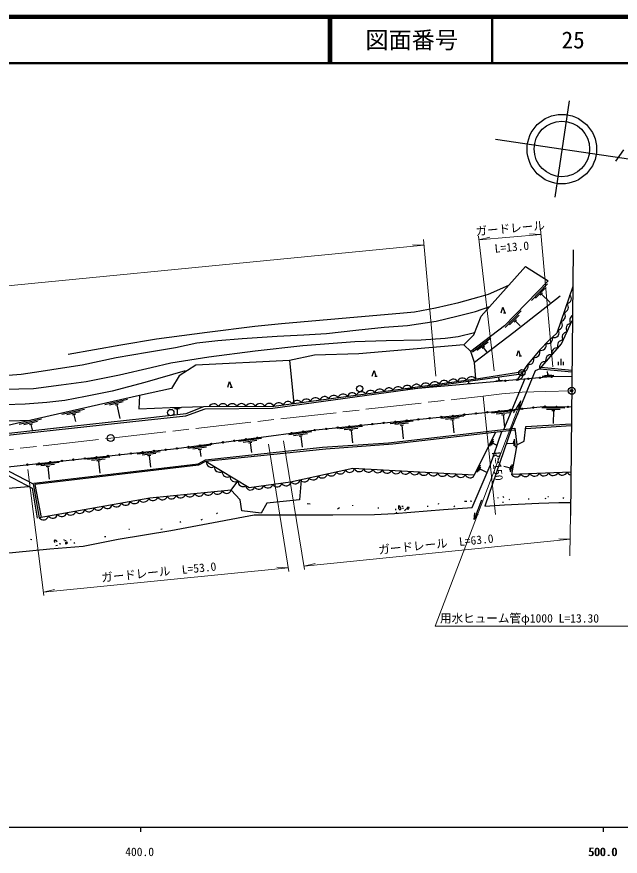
# Model space of a CAD drawing. Units: millimetres, scale not verified. Extents: x 40000 to 680000, y 20000 to 380000.
# Drawn here: x 441308 to 571666, y 198715 to 380000 of the extents above; entities that cross this region are included whole.
import ezdxf
from ezdxf.enums import TextEntityAlignment as Align

# ---------------------------------------------------------------- set-up
doc = ezdxf.new("R2010")
doc.units = ezdxf.units.MM
doc.header["$LTSCALE"] = 1000
doc.header["$PDMODE"] = 32
doc.header["$PDSIZE"] = 500
doc.linetypes.add('CHAIN', pattern=[18.5, 12, -1.5, 3.5, -1.5])
for name, color, linetype, lineweight in [('M-BGD', 7, 'Continuous', 25), ('M-BMK', 2, 'CHAIN', 13), ('M-BMK-OTRS', 5, 'Continuous', 25), ('M-BMK-SRVR', 3, 'Continuous', 25), ('M-STR-HTXT', 7, 'Continuous', 13), ('M-TTL', 2, 'Continuous', 140), ('M-TTL-BAND', 7, 'Continuous', 25), ('M-TTL-LINE', 7, 'Continuous', 50)]:
    doc.layers.add(name, color=color, linetype=linetype, lineweight=lineweight)
doc.layers.add('M-OTRS', color=6, linetype='Continuous')
doc.layers.add('M-TTL-TXT', color=7, linetype='Continuous')
doc.styles.add('ＭＳ ゴシック', font='')
doc.styles.get('ＭＳ ゴシック').set_extended_font_data('MS Gothic')

# ---------------------------------------------------------------- blocks, each defined once
blk = doc.blocks.new('open_arrow')
at = {"color": 0, "linetype": 'Continuous', "lineweight": -2}
blk.add_lwpolyline([(7.5, 1.25), (0, 0), (7.5, -1.25)], dxfattribs=at)

msp = doc.modelspace()

# ---------------------------------------------------------------- linework, layer by layer
at = {"layer": 'M-BGD'}
for p, q in [((555962, 322317), (552480, 318728)), ((555481, 321390), (553392, 319237)), ((554895, 320356), (554408, 319853)), ((554651, 320105), (556548, 318271)), ((546456, 316085), (546958, 316085)), ((550299, 316520), (546817, 312932)), ((549818, 315594), (547729, 313441)), ((549232, 314559), (548745, 314057)), ((548989, 314308), (550065, 313264)), ((543725, 310573), (539737, 307557)), ((543108, 309731), (540716, 307921)), ((542372, 308798), (541814, 308376)), ((542093, 308587), (542887, 307537)), ((549829, 306753), (550331, 306753)), ((558347, 304788), (558347, 305485)), ((558880, 304788), (558880, 306117)), ((559414, 304788), (559414, 305485)), ((554309, 303976), (561226, 303327)), ((554594, 304301), (561230, 303678)), ((555858, 302753), (556207, 302785)), ((556032, 302769), (555972, 303424)), ((518632, 302421), (519134, 302421)), ((544372, 301167), (525518, 299485)), ((538995, 300823), (538954, 301269)), ((544775, 301354), (546269, 301492)), ((545334, 301556), (545683, 301588)), ((545508, 301572), (545459, 302102)), ((546539, 290883), (551096, 301767)), ((554815, 302355), (557305, 302585)), ((555299, 302550), (556793, 302688)), ((487408, 300016), (487910, 300016)), ((538647, 300785), (539344, 300849)), ((467788, 298235), (425649, 288582)), ((465194, 297333), (460320, 296216)), ((464286, 296817), (461362, 296147)), ((463232, 296268), (462550, 296111)), ((462891, 296190), (463561, 293265)), ((476795, 295561), (475047, 295479)), ((559732, 295458), (554733, 295535)), ((455933, 295211), (451060, 294095)), ((455026, 294696), (452101, 294026)), ((453972, 294147), (453289, 293990)), ((453631, 294068), (453966, 292606)), ((476454, 295364), (475405, 295316)), ((476060, 295166), (475815, 295155)), ((475938, 295160), (475980, 294261)), ((537859, 293759), (532885, 293249)), ((548801, 294883), (543827, 294372)), ((547837, 294482), (544853, 294176)), ((546724, 294066), (546027, 293995)), ((546375, 294031), (546648, 291376)), ((558728, 295174), (555728, 295220)), ((557573, 294892), (556873, 294902)), ((557223, 294897), (557180, 292130)), ((446673, 293090), (441800, 291974)), ((445766, 292575), (442841, 291905)), ((444712, 292025), (444029, 291869)), ((444370, 291947), (444705, 290485)), ((526916, 292636), (521942, 292125)), ((525952, 292235), (522968, 291929)), ((536894, 293359), (533910, 293052)), ((535781, 292943), (535085, 292871)), ((535433, 292907), (535719, 290117)), ((505043, 290362), (500087, 289700)), ((515974, 291513), (511000, 291002)), ((515009, 291112), (512025, 290806)), ((513896, 290696), (513200, 290625)), ((513548, 290660), (513824, 287970)), ((524839, 291820), (524142, 291748)), ((524490, 291784), (524791, 288857)), ((540144, 280972), (544808, 290266)), ((551247, 291114), (561101, 291702)), ((494140, 288907), (489184, 288245)), ((493189, 288477), (490215, 288080)), ((504092, 289932), (501118, 289535)), ((502992, 289483), (502298, 289390)), ((502645, 289437), (502960, 287073)), ((543532, 287270), (544317, 288834)), ((543876, 287489), (544347, 288427)), ((548609, 288422), (548709, 287377)), ((548785, 288790), (548951, 287048)), ((483237, 287451), (478281, 286789)), ((482285, 287021), (479312, 286624)), ((481185, 286572), (480491, 286479)), ((480838, 286526), (481037, 285039)), ((492089, 288027), (491395, 287935)), ((491742, 287981), (492021, 285890)), ((544245, 287754), (544355, 287973)), ((544300, 287864), (544983, 287521)), ((548450, 287879), (547232, 287764)), ((548438, 288001), (548462, 287757)), ((461379, 284899), (456408, 284361)), ((472316, 286082), (467345, 285544)), ((471354, 285676), (468371, 285354)), ((470243, 285254), (469547, 285179)), ((469895, 285217), (470165, 282715)), ((450443, 283716), (445472, 283178)), ((449481, 283310), (446499, 282987)), ((448370, 282888), (447674, 282813)), ((448022, 282850), (448315, 280143)), ((460418, 284493), (457435, 284170)), ((459306, 284071), (458611, 283996)), ((458959, 284034), (459240, 281429)), ((540728, 281683), (541513, 283247)), ((541072, 281902), (541543, 282840)), ((547705, 282571), (546518, 282868)), ((548036, 283029), (547782, 282011)), ((548325, 283318), (547901, 281620)), ((541441, 282167), (541551, 282386)), ((541496, 282277), (542762, 281641)), ((547735, 282690), (547676, 282452)), ((560992, 281672), (548199, 281181)), ((541727, 275624), (540138, 271414)), ((545195, 276184), (545235, 276063)), ((546298, 276364), (546519, 276204)), ((547623, 275826), (547764, 275756)), ((551790, 275893), (552003, 275872)), ((555486, 275968), (555640, 276070)), ((555998, 276387), (556151, 276427)), ((559238, 276213), (559473, 276049)), ((504008, 274868), (504717, 274849)), ((510603, 273727), (510989, 274016)), ((513846, 274556), (513826, 274363)), ((519328, 273920), (519502, 273920)), ((524509, 274330), (524781, 274311)), ((524636, 273856), (524868, 273856)), ((529989, 274337), (530165, 274337)), ((532389, 274867), (532369, 274690)), ((535723, 274247), (535910, 274395)), ((538055, 275405), (538502, 275385)), ((539285, 275484), (539592, 275375)), ((546365, 275011), (546395, 275223)), ((484432, 272756), (484661, 272851)), ((523134, 273720), (523134, 273478)), ((523250, 273072), (523337, 272897)), ((525275, 273633), (525091, 273226)), ((540138, 271414), (540286, 272906)), ((540138, 271414), (541013, 272632)), ((476546, 270844), (476727, 270977)), ((481108, 271348), (481412, 271500)), ((465485, 269312), (465625, 269321)), ((472406, 269373), (472689, 269392)), ((444279, 267168), (444534, 267149)), ((451456, 267018), (451622, 267119)), ((453031, 267110), (452903, 266954)), ((460247, 267726), (460544, 267726)), ((449735, 265852), (450088, 265871)), ((450497, 266215), (450850, 266151)), ((453646, 266432), (453747, 266248))]:
    msp.add_line(p, q, dxfattribs=at)
for points in [[(540463, 301814), (540162, 305348), (539364, 307738), (537915, 309187), (540042, 311345), (541660, 315329), (551182, 326037), (556086, 322971)], [(556086, 322971), (546664, 313260), (539364, 307738)], [(452405, 307173), (463784, 309168), (471462, 310450), (482426, 311856), (492749, 313167), (498485, 313789), (514884, 315226), (524093, 316018), (527226, 316314), (531745, 317171), (536799, 318299), (541219, 319519), (543198, 320079), (547604, 322013)], [(561425, 321764), (558005, 311698), (556252, 310092), (554329, 308097), (551481, 304667), (549403, 301616)], [(558720, 319680), (548695, 311809), (540162, 305348)], [(435673, 302306), (442225, 302826), (446563, 303476), (451216, 304215), (455468, 304866), (462756, 306383), (469580, 307555), (475611, 308595), (480177, 309551), (484776, 310114), (490026, 310548), (497587, 311025), (503314, 311329), (508217, 311589), (514561, 312327), (520678, 312978), (525730, 313326), (531934, 314280), (536403, 315321), (540438, 316362), (543521, 317403)], [(545931, 316085), (546320, 317274), (546708, 316085)], [(554309, 303976), (559012, 309339), (561291, 314388)], [(540191, 311712), (536673, 310885), (533872, 310531), (528658, 310138), (521089, 310002), (514339, 309800), (503125, 308955), (492824, 307807), (482790, 306490), (474589, 305175), (470327, 304177), (463493, 302589), (456279, 301190), (450931, 300437), (444928, 299679), (432271, 299393), (415968, 298964), (397460, 299434), (386610, 299384), (383476, 299544), (379866, 299825), (370312, 300747), (362613, 301563)], [(189794, 301643), (198700, 302761), (211164, 304437), (244351, 308679), (246950, 308834), (253801, 308952), (260024, 308258), (270656, 306415), (276502, 305429), (290670, 303006), (314696, 298663), (342828, 293487), (368946, 288800), (380694, 286741), (387211, 286449), (396393, 286420), (399216, 286560), (424113, 289460), (425649, 288582), (442167, 290348), (453095, 291570), (468997, 293323), (477874, 294352), (481716, 295807)], [(477680, 303524), (468949, 300985), (461909, 299183), (456127, 298028), (451663, 297141), (447820, 296733), (443126, 296325), (434273, 296051), (416796, 295793), (394079, 295509), (388824, 295741), (383786, 296255), (369397, 298300), (360176, 299439), (349109, 300648), (337782, 302045), (327901, 303465), (318061, 305197), (305842, 307232), (299073, 308249), (292479, 309020), (284721, 309616), (279355, 309897)], [(537915, 309187), (515219, 307218), (505617, 306926), (500230, 305755), (501137, 296482)], [(549305, 306753), (549693, 307942), (550081, 306753)], [(500230, 305755), (480016, 304727), (476358, 302486), (474700, 299710), (467788, 298235), (467639, 295304), (474450, 295649), (481716, 295807)], [(342641, 292929), (368952, 288201), (380643, 286269), (387212, 286064), (396373, 286064), (399557, 286205), (423903, 289017), (425393, 288144), (442530, 290017), (453123, 291137), (469046, 292863), (477795, 293841), (481998, 295367), (496643, 295512), (550271, 302890)], [(518108, 302421), (518496, 303609), (518884, 302421)], [(540462, 301814), (541029, 301893), (550607, 303384)], [(554309, 303976), (553291, 303515), (548207, 291075), (542394, 274293)], [(481716, 295807), (496824, 295901), (516737, 298585), (531643, 300574), (540462, 301814)], [(486884, 300016), (487272, 301204), (487660, 300016)], [(561215, 302286), (556614, 302259), (544372, 301167)], [(191109, 293727), (226013, 298519), (236715, 299720), (243837, 300165), (253912, 300343), (262102, 299943), (268734, 299320), (274281, 298525), (325725, 289445), (331197, 288849), (379822, 279869), (386137, 279155), (396519, 278501), (401322, 278529), (413040, 279566), (421448, 280881), (475790, 286760), (505932, 290783), (555090, 295830), (561220, 295735)], [(362073, 296071), (367175, 295103), (372807, 293873), (377351, 292645), (381820, 291863), (384326, 291712), (390545, 291601), (396802, 291638), (405379, 291302), (412492, 291302), (416042, 291338), (424607, 292045), (433518, 292455), (439588, 292715), (444286, 292851)], [(190299, 293591), (192418, 285957), (193095, 285173), (201299, 285768), (210346, 287203), (229196, 292536), (233679, 293704), (241097, 294732), (261880, 293898), (281341, 291670), (299062, 287023), (313867, 285245), (334120, 284121), (341382, 283145), (377970, 276133), (390494, 274199), (443875, 278568)], [(549309, 287527), (550905, 288347), (551296, 291516), (561105, 292090)], [(444991, 279270), (480497, 283450), (482096, 284338), (507343, 287067), (521583, 288007), (548902, 291155), (549309, 287527), (548199, 281181)], [(548854, 290726), (522535, 287732), (508069, 286641), (482044, 283944), (480544, 283177), (445191, 278971), (446557, 271846)], [(539671, 274036), (543573, 283092), (546109, 290414)], [(540144, 280972), (513927, 282439), (500419, 279485), (491475, 278263), (482254, 283892)], [(436332, 282491), (444602, 278179), (445704, 271722)], [(438065, 282679), (444876, 279163), (446179, 271779)], [(502743, 279993), (502393, 275696), (495342, 274978), (494110, 272788), (489934, 273336), (489591, 275696), (487595, 277770), (489086, 279722)], [(487595, 277770), (470055, 276026), (446179, 271779)], [(345519, 276278), (376463, 269314), (396009, 264838), (403048, 263715), (408589, 263191), (415404, 262967), (422368, 262892), (430754, 263341), (448446, 265063), (455635, 265662), (463198, 267159), (474573, 269072), (484986, 271026), (490268, 272044), (492569, 272459), (493965, 272459), (499285, 272421), (509603, 272459), (518583, 272497), (522939, 272725), (533477, 273558), (539671, 274036)], [(542394, 274293), (546645, 274633), (554050, 274938), (558439, 275129), (560921, 275102)], [(449515, 266476), (449459, 266793), (449629, 267013), (449973, 266848), (449845, 266596)], [(451741, 266738), (451787, 266862), (451952, 266862)]]:
    msp.add_lwpolyline(points, dxfattribs=at)
for points in [[(523734, 274369), (523744, 273798), (524074, 273546), (524374, 273653), (524025, 274311)], [(525779, 274108), (525498, 273749), (526002, 273711), (526099, 274030)], [(451879, 266118), (451879, 266449), (452149, 266591), (452214, 266320)]]:
    msp.add_lwpolyline(points, close=True, dxfattribs=at)
for centre, radius in [((550442, 303141), 700), ((546862, 301389), 150), ((549352, 301611), 150), ((551843, 301833), 150), ((554333, 302056), 150), ((556824, 302260), 150), ((515381, 299690), 700), ((550426, 295351), 150), ((552913, 295606), 150), ((555402, 295825), 150), ((557901, 295787), 150), ((560401, 295748), 150), ((474568, 294509), 700), ((533018, 293564), 150), ((535505, 293819), 150), ((537992, 294075), 150), ((540478, 294330), 150), ((542965, 294585), 150), ((545452, 294840), 150), ((547939, 295096), 150), ((515609, 291777), 150), ((518096, 292032), 150), ((520583, 292287), 150), ((523070, 292543), 150), ((525557, 292798), 150), ((528044, 293053), 150), ((530531, 293309), 150), ((500706, 290086), 150), ((503184, 290417), 150), ((505662, 290747), 150), ((508148, 291011), 150), ((510635, 291266), 150), ((513122, 291521), 150), ((485838, 288101), 150), ((488316, 288432), 150), ((490794, 288763), 150), ((493272, 289093), 150), ((473441, 286506), 150), ((475926, 286778), 150), ((478404, 287109), 150), ((480882, 287439), 150), ((483360, 287770), 150), ((456043, 284623), 150), ((458528, 284892), 150), ((461014, 285161), 150), ((463499, 285430), 150), ((465985, 285699), 150), ((468470, 285968), 150), ((470956, 286237), 150), ((443615, 283279), 150), ((446101, 283548), 150), ((448586, 283817), 150), ((451072, 284086), 150), ((453557, 284354), 150)]:
    msp.add_circle(centre, radius, dxfattribs=at)
for centre, radius, start, end in [((559978, 319162), 1133, 279.30297, 43.158), ((559334, 317268), 1133, 279.30297, 43.158), ((558691, 315375), 1133, 279.30297, 43.158), ((561912, 314467), 1133, 119.29173, 217.63996), ((558047, 313481), 1133, 279.30297, 43.158), ((561089, 312644), 1133, 93.78494, 217.63996), ((557445, 311740), 1002, 246.57304, 38.40995), ((560266, 310821), 1133, 93.78494, 217.63996), ((555950, 310539), 1133, 250.56799, 14.42302), ((559202, 309049), 1093, 81.21046, 210.97018), ((554534, 309079), 1133, 254.12501, 17.98003), ((558007, 307383), 1133, 76.82048, 200.67551), ((551906, 306014), 1133, 258.37229, 22.22732), ((553184, 307553), 1133, 258.37229, 22.22732), ((556688, 305880), 1133, 76.82048, 200.67551), ((550629, 304475), 1133, 258.37229, 22.22732), ((555369, 304376), 1133, 76.82048, 200.67551), ((549525, 302742), 1133, 263.81652, 27.67155), ((531620, 300033), 1133, 35.67105, 159.52608), ((533604, 300311), 1133, 36.07518, 159.93021), ((535585, 300589), 1133, 36.07518, 159.93021), ((537565, 300868), 1133, 36.07518, 159.93021), ((539546, 301146), 1133, 36.07518, 159.93021), ((517743, 298183), 1133, 35.74939, 159.60442), ((519725, 298446), 1133, 35.67105, 159.52608), ((521708, 298710), 1133, 35.67105, 159.52608), ((523690, 298975), 1133, 35.67105, 159.52608), ((525672, 299239), 1133, 35.67105, 159.52608), ((527655, 299504), 1133, 35.67105, 159.52608), ((529637, 299768), 1133, 35.67105, 159.52608), ((503869, 296313), 1133, 35.74939, 159.60442), ((505851, 296580), 1133, 35.74939, 159.60442), ((507833, 296847), 1133, 35.74939, 159.60442), ((509815, 297114), 1133, 35.74939, 159.60442), ((511797, 297381), 1133, 35.74939, 159.60442), ((513779, 297648), 1133, 35.74939, 159.60442), ((515761, 297916), 1133, 35.74939, 159.60442), ((483864, 295287), 1133, 28.42823, 152.28325), ((485864, 295300), 1133, 28.42823, 152.28325), ((487864, 295312), 1133, 28.42823, 152.28325), ((489864, 295325), 1133, 28.42823, 152.28325), ((491864, 295337), 1133, 28.42823, 152.28325), ((493864, 295349), 1133, 28.42823, 152.28325), ((495864, 295362), 1133, 28.42823, 152.28325), ((497922, 295511), 1133, 35.74939, 159.60442), ((499905, 295778), 1133, 35.74939, 159.60442), ((501887, 296045), 1133, 35.74939, 159.60442), ((483385, 283826), 1133, 176.67135, 300.52638), ((485092, 282784), 1133, 176.67135, 300.52638), ((486799, 281742), 1133, 176.67135, 300.52638), ((507309, 281538), 1133, 220.40532, 344.26034), ((509263, 281965), 1133, 220.40532, 344.26034), ((511217, 282392), 1133, 220.40532, 344.26034), ((513211, 282705), 1096, 214.47357, 344.91308), ((515297, 282896), 1133, 204.87093, 328.72595), ((517294, 282785), 1133, 204.87093, 328.72595), ((519291, 282673), 1133, 204.87093, 328.72595), ((521288, 282561), 1133, 204.87093, 328.72595), ((523284, 282449), 1133, 204.87093, 328.72595), ((525281, 282338), 1133, 204.87093, 328.72595), ((527278, 282226), 1133, 204.87093, 328.72595), ((529275, 282114), 1133, 204.87093, 328.72595), ((531272, 282003), 1133, 204.87093, 328.72595), ((533269, 281891), 1133, 204.87093, 328.72595), ((535266, 281779), 1133, 204.87093, 328.72595), ((537263, 281668), 1133, 204.87093, 328.72595), ((539213, 281488), 1064, 202.59397, 331.00292), ((549178, 281752), 1133, 210.27189, 334.12691), ((551177, 281829), 1133, 210.27189, 334.12691), ((553175, 281906), 1133, 210.27189, 334.12691), ((555174, 281982), 1133, 210.27189, 334.12691), ((557172, 282059), 1133, 210.27189, 334.12691), ((559171, 282136), 1133, 210.27189, 334.12691), ((561169, 282213), 1133, 210.27189, 260.70021), ((488506, 280700), 1133, 176.67135, 300.52638), ((490213, 279658), 1133, 176.67135, 300.52638), ((497542, 279631), 1133, 215.85234, 339.70737), ((499494, 279829), 1133, 220.40532, 344.26034), ((501447, 280256), 1133, 220.40532, 344.26034), ((503401, 280683), 1133, 220.40532, 344.26034), ((505355, 281111), 1133, 220.40532, 344.26034), ((482689, 277818), 1133, 213.75143, 337.60645), ((484679, 278016), 1133, 213.75143, 337.60645), ((486618, 278106), 1033, 210.34641, 341.01147), ((491752, 278754), 966, 184.25911, 340.12145), ((493579, 279089), 1133, 215.85234, 339.70737), ((495561, 279360), 1133, 215.85234, 339.70737), ((466761, 275981), 1133, 218.15824, 342.01327), ((468730, 276332), 1133, 218.15824, 342.01327), ((470747, 276630), 1133, 213.75143, 337.60645), ((472738, 276828), 1133, 213.75143, 337.60645), ((474728, 277026), 1133, 213.75143, 337.60645), ((476718, 277224), 1133, 213.75143, 337.60645), ((478708, 277422), 1133, 213.75143, 337.60645), ((480698, 277620), 1133, 213.75143, 337.60645), ((456915, 274230), 1133, 218.15824, 342.01327), ((458884, 274580), 1133, 218.15824, 342.01327), ((460853, 274931), 1133, 218.15824, 342.01327), ((462823, 275281), 1133, 218.15824, 342.01327), ((464792, 275631), 1133, 218.15824, 342.01327), ((447070, 272479), 1133, 218.15824, 342.01327), ((449039, 272829), 1133, 218.15824, 342.01327), ((451008, 273179), 1133, 218.15824, 342.01327), ((452977, 273530), 1133, 218.15824, 342.01327), ((454946, 273880), 1133, 218.15824, 342.01327)]:
    msp.add_arc(centre, radius, start, end, dxfattribs=at)
at = {"layer": 'M-BMK'}
msp.add_lwpolyline([(361040, 286030), (368326, 284750), (371417, 284088), (375528, 283537), (379391, 283096), (383778, 282710), (387503, 282489), (392563, 282380), (398315, 282419), (402707, 282574), (410261, 283198), (461596, 289026), (542061, 298077), (546094, 298539), (550494, 298897), (555514, 299093), (561182, 299226)], dxfattribs=at)
at = {"layer": 'M-BMK-OTRS'}
msp.add_line((561511, 329678), (560891, 272324), dxfattribs=at)
at = {"layer": 'M-BMK-SRVR'}
for p, q in [((560620, 361841), (557511, 341072)), ((544726, 353603), (577391, 348713)), ((572346, 351295), (570618, 348842))]:
    msp.add_line(p, q, dxfattribs=at)
for centre, radius in [((559059, 351415), 7500), ((559066, 351456), 6000), ((561182, 299226), 750), ((561182, 299226), 750), ((461596, 289026), 750), ((461596, 289026), 750)]:
    msp.add_circle(centre, radius, dxfattribs=at)
at = {"layer": 'M-OTRS'}
msp.add_point((561182, 299226), dxfattribs=at)
at = {"layer": 'M-STR-HTXT'}
for p, q in [((554447, 334127), (557135, 304380)), ((531826, 302366), (529143, 331908)), ((541016, 332599), (544448, 303524)), ((541107, 331826), (554548, 333002)), ((541107, 331826), (543499, 332378)), ((554548, 333002), (552097, 333131)), ((529252, 330704), (526798, 330780)), ((542061, 298077), (544722, 272544)), ((498906, 288426), (503496, 260608)), ((495706, 287677), (500070, 260200)), ((443690, 282226), (447175, 254996)), ((560895, 272622), (560811, 263563)), ((503373, 261351), (560845, 267195)), ((560845, 267195), (558392, 267289)), ((499938, 261029), (497485, 261128)), ((503373, 261351), (505757, 261937)), ((447077, 255764), (499938, 261029)), ((447077, 255764), (449462, 256345))]:
    msp.add_line(p, q, dxfattribs=at)
for points in [[(176575, 332807), (183844, 334358), (219270, 340526), (225239, 341219), (234600, 341784), (244739, 341784), (253858, 341149), (263059, 339978), (371781, 320051), (380506, 318982), (389104, 318442), (397009, 318206), (406821, 318711), (529255, 330679)], [(550178, 297094), (531684, 248363), (578088, 248363)]]:
    msp.add_lwpolyline(points, dxfattribs=at)
at = {"layer": 'M-TTL'}
msp.add_line((680000, 380000), (40000, 380000), dxfattribs=at)
at = {"layer": 'M-TTL-BAND'}
for p, q in [((40000, 205000), (579000, 205000)), ((468000, 205000), (468000, 204000)), ((568000, 205000), (568000, 204000))]:
    msp.add_line(p, q, dxfattribs=at)
at = {"layer": 'M-TTL-LINE'}
for p, q in [((508747, 380000), (508747, 370000)), ((509247, 380000), (509247, 370000)), ((543997, 380000), (543997, 370000)), ((40000, 370000), (680000, 370000))]:
    msp.add_line(p, q, dxfattribs=at)

# ---------------------------------------------------------------- block references
at = {"layer": 'M-STR-HTXT', "xscale": 400, "yscale": 400, "rotation": 249.2}
msp.add_blockref('open_arrow', (550178, 297094), dxfattribs=at)

# ---------------------------------------------------------------- texts
at = {"layer": 'M-STR-HTXT', "style": 'ＭＳ ゴシック'}
for s, rotation, p in [('ガードレール', 4.999, (548026, 332841)), ('L=13.0', 4.999, (548380, 328821)), ('R=150', 275.951, (543690, 282775)), ('ガードレール  L=63.0', 5.805, (532009, 264652)), ('ガードレール  L=53.0', 5.688, (472120, 258630))]:
    msp.add_text(s, height=1833, rotation=rotation, dxfattribs=at).set_placement(p, align=Align.BOTTOM_CENTER)
msp.add_text('用水ヒューム管φ1000 L=13.30', height=1833, dxfattribs=at).set_placement((532733, 248624), align=Align.BOTTOM_LEFT)
at = {"layer": 'M-TTL-BAND', "style": 'ＭＳ ゴシック'}
for s, p in [('400.0', (467844, 198195)), ('500.0', (567844, 198195)), ('500.0', (568000, 198195))]:
    msp.add_text(s, height=1833, dxfattribs=at).set_placement(p, align=Align.BOTTOM_CENTER)
at = {"layer": 'M-TTL-TXT', "style": 'ＭＳ ゴシック'}
for s, p in [('図面番号', (526622, 375000)), ('25', (561497, 375000))]:
    msp.add_text(s, height=3666, dxfattribs=at).set_placement(p, align=Align.MIDDLE_CENTER)

doc.saveas('drawing.dxf')
